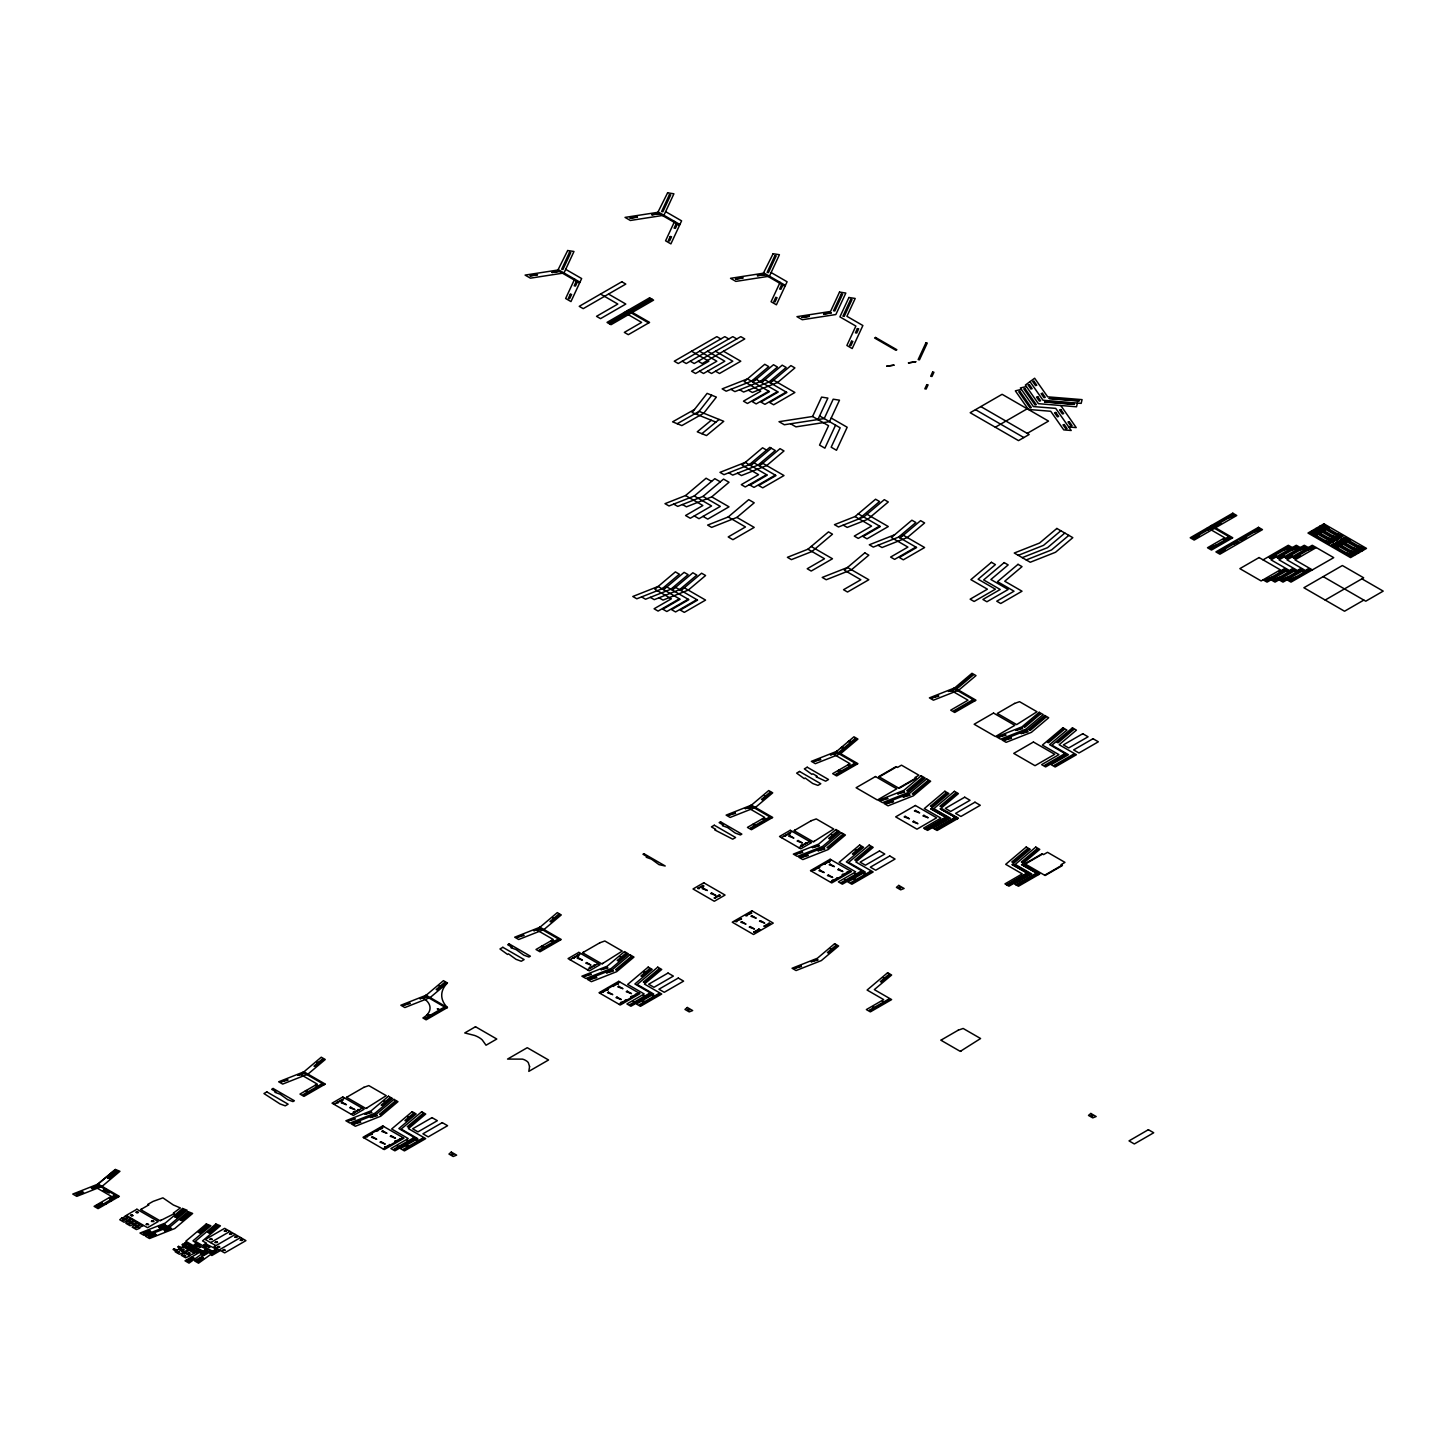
<?xml version="1.0" encoding="UTF-8"?>
<svg xmlns="http://www.w3.org/2000/svg" width="1456" height="1456" viewBox="0 0 1456 1456"><rect width="100%" height="100%" fill="white"/><g stroke="black" fill="none" stroke-linecap="round" stroke-linejoin="round"><path stroke-width="1.5" d="M1077.44 403.057L1076.53 406.788L1038.383 403.676L1025.37 385.076L1034.634 378.232L1047.665 396.833L1082.081 399.636L1081.171 403.367L1043.024 400.254L1030.011 381.654M574.647 279.115L565.638 298.498L570.97 301.574L581.654 278.551L565.692 269.342M674.583 221.421L665.574 240.804L670.907 243.88L681.59 220.857L665.629 211.648M780.088 282.337L771.079 301.72L776.412 304.795L787.095 281.772L771.134 272.545M790.626 423.787L795.941 426.863L829.52 421.658L839.493 400.182L833.196 399.199L824.205 418.582L784.329 424.752L779.015 421.694L812.575 416.489L821.584 397.106L827.882 398.089L817.908 419.565M835.562 425.152L824.879 448.175L819.546 445.099L828.555 425.716L812.575 416.489M696.732 414.378L711.747 395.249M751.46 381.199L768.75 366.603L764.764 364.291L744.216 381.636L760.76 391.191L743.47 401.164L747.456 403.476L768.75 391.191M752.934 382.073L773.482 364.728L777.468 367.039L760.178 381.636M761.652 382.509L782.2 365.165L786.185 367.476L768.895 382.073M770.388 382.946L790.917 365.602L794.903 367.913L777.613 382.509L752.333 392.483L748.348 390.19M720.301 481.827L714.823 478.66L694.275 495.986L669.014 505.96L665.01 503.667L685.558 495.55L706.087 478.223L711.584 481.39M673.728 504.104L677.732 506.397L703.011 496.423L723.541 479.097L729.019 482.264L711.729 496.86L686.449 506.834L682.464 504.54M749.276 464.682L769.805 447.356L775.284 450.523L757.994 465.119M750.75 465.556L771.298 448.23M759.468 465.993L780.016 448.666L784.001 450.96L766.711 465.556L741.432 475.548L737.446 473.236M728.2 516.971L748.73 499.645L754.208 502.811L736.918 517.408L711.638 527.4L707.652 525.088L728.2 516.971L745.49 526.963L728.2 536.955L732.932 539.685L754.208 527.4L736.918 517.408M662.08 588.806L679.37 574.21L675.384 571.899L654.854 589.243L671.398 598.798L654.09 608.772L658.094 611.083L679.37 598.798M663.59 589.68L684.12 572.354L688.124 574.647L670.816 589.243M672.326 590.099L692.856 572.772L696.842 575.084L679.552 589.68M681.044 590.535L701.592 573.209L705.578 575.52L688.288 590.099L663.008 600.09L659.022 597.779M807.953 549.203L828.5 531.877L832.486 534.188L811.957 551.515L791.409 559.632L787.423 557.32L807.953 549.203L824.515 558.758L807.206 568.75L811.21 571.043L832.486 558.758L811.21 546.473M843.224 525.106L847.21 527.418L867.758 519.301L888.287 501.974L884.302 499.663L863.754 516.989L838.492 526.981L834.488 524.67L855.036 516.552L875.566 499.226L879.551 501.537L859.022 518.864M115.388 1169.477L94.84 1186.804L111.384 1196.359L94.094 1206.351L98.08 1208.644L119.356 1196.359L98.08 1184.074L72.8 1194.066L76.786 1196.359L102.066 1186.385L119.956 1171.279L115.37 1169.477L97.115 1184.62L118.409 1196.923M108.345 1178.177L116.844 1171.006M900.081 537.974L920.611 520.647L924.615 522.941L907.306 537.537L882.027 547.529L878.041 545.217M447.429 982.964L430.139 997.56L404.859 1007.552L400.855 1005.241L426.135 995.249L447.429 1007.552A42.57 24.57 0 0 1 447.429 982.964L443.443 980.671L422.895 997.997A24.461 14.123 0 0 1 422.895 1017.962L426.135 1019.837L447.429 1007.552M175.557 1217.161L184.057 1209.991M181.054 1220.346L189.553 1213.157M199.272 1232.65L207.771 1225.479M208.809 1232.704L217.308 1225.533M1060.842 530.748L1043.552 545.345L1018.272 555.337M1064.827 533.06L1047.537 547.656L1022.258 557.63M1068.831 535.371L1051.523 549.949L1026.243 559.941M711.274 420.256L697.26 431.813L706.506 435.562L723.759 421.312L699.098 411.356L677.222 423.714M701.883 433.688L719.137 419.455M608.553 323.268L651.123 298.698M609.5 323.833L652.07 299.244M777.468 391.628L756.174 403.913L752.188 401.601L769.478 391.628L747.456 378.888L722.176 388.879L726.18 391.191L756.174 379.324L778.214 392.046L760.906 402.038L764.91 404.349L786.185 392.046M766.566 474.674L745.272 486.959L741.286 484.666L758.576 474.674L742.032 465.119L762.58 447.793L766.566 450.086M750.004 485.103L767.294 475.111L745.272 462.389L719.992 472.363L723.996 474.674L754.008 462.826L776.03 475.548L758.722 485.521L762.726 487.833L784.001 475.548L762.726 463.263L732.714 475.111L728.728 472.8M775.284 475.111L754.008 487.396L749.258 484.666M688.124 599.235L666.83 611.52L662.844 609.209L680.134 599.235L658.094 586.495L632.814 596.487L636.8 598.798L666.83 586.932L688.87 599.654L671.58 609.645L675.566 611.957L696.842 599.654M995.303 427.227L1027.226 408.79M1027.226 433.378L1048.52 421.093L1002.11 394.303L970.187 412.721L1018.508 440.622L1029.155 434.489L980.834 406.588M879.551 526.107L858.276 538.411L854.29 536.099L871.58 526.107L855.036 516.552M915.879 547.092L894.603 559.377L890.617 557.066L907.907 547.092L891.363 537.537L911.893 520.211L915.879 522.504L898.589 537.1L916.625 547.529L899.335 557.502L903.321 559.814L924.615 547.529L903.321 535.226L873.309 547.092L869.323 544.781L894.603 534.789M1211.556 526.635L1192.282 537.774L1194.193 538.866L1199.507 535.79L1198.561 535.244M1193.228 538.32L1212.52 527.181M1214.522 526.035L1233.723 514.933M1213.485 527.727L1207.206 530.257M836.654 751.369L811.374 761.361L815.36 763.672L840.64 753.68L857.93 739.084L853.944 736.791L833.414 754.117L849.958 763.672L832.668 773.646L836.654 775.957L857.93 763.672L836.654 751.369L835.689 751.933L856.983 764.218M539.976 927.217L514.714 937.209L518.7 939.502L543.98 929.529L561.27 914.932L557.284 912.621L536.736 929.947L553.28 939.502L535.99 949.494L539.976 951.787L561.27 939.502L539.976 927.217L539.029 927.763L560.305 940.066M751.423 805.132L726.144 815.123L730.148 817.435L755.427 807.443L772.717 792.847L768.713 790.553L748.184 807.88L764.728 817.435L747.438 827.408L751.423 829.72L772.717 817.435L751.423 805.132L750.477 805.696L771.753 817.981M954.699 687.887L929.419 697.879L933.423 700.19L958.685 690.199L975.993 675.602L971.989 673.291L951.46 690.635L968.003 700.19L950.713 710.164L954.699 712.475L975.993 700.19L954.699 687.887L953.753 688.451L975.029 700.736M426.135 995.249L425.188 995.813L446.464 1008.098M1228.864 536.609L1223.531 539.685L1224.496 540.231M1210.518 548.311L1229.81 537.173M303.958 1071.798L278.678 1081.79L282.682 1084.083L307.962 1074.109L325.252 1059.513L321.266 1057.202L300.719 1074.546L317.262 1084.083L299.972 1094.075L303.958 1096.386L325.252 1084.083L303.958 1071.798L303.012 1072.362L324.288 1084.647M1230.775 537.719L1211.483 548.857L1209.572 547.747L1215.851 545.236M105.105 1189.243L106.051 1188.678M110.419 1192.3L111.384 1191.754M1218.945 552.461L1238.237 541.323M1240.239 540.158L1259.44 529.074M855.072 763.108L835.689 774.301L836.654 774.847L856.019 763.672M558.394 938.956L539.029 950.131L539.976 950.695L559.359 939.502M769.842 816.871L750.477 828.064L751.423 828.61L770.806 817.435M973.118 699.626L953.753 710.819L954.699 711.365L974.064 700.19M97.17 1206.405L102.502 1203.329M110.165 1198.907L115.479 1195.831M444.553 1006.988L425.188 1018.181L426.135 1018.727L445.518 1007.552M117.445 1196.359L117.918 1196.632M322.377 1083.537L303.012 1094.73L303.958 1095.276L323.341 1084.083M324.288 1083.81L324.779 1084.083M879.242 776.903L896.532 766.912M569.969 959.704L580.726 953.498M781.417 837.619L792.173 831.412M1263.062 559.868L1288.342 545.272L1292.327 547.565M1270.087 558.103L1289.288 547.019M131.531 1215.96L132.587 1215.36M136.846 1212.903L137.92 1212.284M1316.333 535.553L1317.298 535.007L1311.965 531.931L1310.054 533.042L1329.273 544.125L1331.184 543.033L1324.905 540.504M1320.319 533.26L1321.284 532.696L1315.969 529.638L1314.04 530.73L1333.259 541.832L1335.17 540.722L1328.891 538.21M1324.323 530.949L1325.269 530.403L1319.955 527.327L1318.044 528.437L1337.245 539.521L1339.156 538.411L1332.877 535.899M1328.309 528.655L1329.273 528.091L1323.941 525.015L1322.03 526.126L1341.231 537.228L1343.16 536.117L1336.881 533.588M1278.059 558.103L1297.278 547.019M333.952 1104.285L344.708 1098.079M1286.048 558.103L1305.249 547.019M1294.038 558.103L1313.239 547.019M898.625 788.078L915.915 778.086M1316.279 547.565L1294.985 559.868L1312.438 569.933M587.423 969.769L598.179 963.563M798.871 847.701L809.627 841.495M146.528 1224.623L147.602 1224.023M151.861 1221.566L152.916 1220.947M1266.083 580.38L1285.375 569.241M1274.073 580.38L1293.365 569.241M351.406 1114.35L362.162 1108.143M1337.536 547.802L1338.501 547.256L1333.168 544.18L1331.257 545.29L1350.549 556.429L1352.46 555.318L1346.181 552.789M1341.54 545.49L1342.487 544.944L1337.172 541.869L1335.243 542.979L1354.535 554.117L1356.464 553.007L1350.185 550.495M1345.526 543.197L1346.472 542.633L1341.158 539.575L1339.247 540.667L1358.539 551.806L1360.45 550.714L1354.171 548.184M1349.512 540.886L1350.476 540.34L1345.144 537.264L1343.233 538.374L1362.525 549.513L1364.436 548.402L1358.157 545.891M1282.063 580.38L1301.355 569.241M1290.034 580.38L1309.326 569.241M599.963 993.265L619.674 981.89M811.411 871.198L831.121 859.823M363.945 1137.864L383.656 1126.471M619.346 1004.458L639.057 993.083M830.775 882.372L850.486 870.997M925.179 829.028L946.473 816.743M925.652 829.319L946.946 817.016M210.592 1242.587L229.957 1231.412M946.946 818.126L927.581 829.319L926.617 828.755M1325.16 600.054L1363.671 577.814L1342.377 565.529L1303.884 587.751L1344.543 611.229L1363.835 600.09M934.716 829.101L956.01 816.816M935.189 829.374L956.483 817.089M188.097 1260.878L193.411 1257.802M201.074 1253.379L206.406 1250.304M235.29 1234.47L213.996 1246.773L224.643 1252.906L245.937 1240.621L224.643 1228.336L205.278 1239.511L215.907 1245.663M383.328 1149.039L403.021 1137.664M956.483 818.199L937.118 829.374L936.153 828.828M197.634 1260.932L202.948 1257.875M210.61 1253.434L215.943 1250.376M219.328 1249.849L240.604 1237.545M1025.279 864.045L1042.569 854.053M1006.551 884.811L1027.827 872.508M1007.024 885.084L1028.3 872.799M1028.3 873.891L1008.935 885.084L1007.989 884.52M1016.088 884.866L1037.364 872.581M1016.561 885.139L1037.837 872.854M1037.837 873.964L1018.472 885.139L1017.526 884.593M1044.644 875.238L1061.952 865.246M694.476 409.482L672.599 421.84L681.845 425.589L703.739 413.213L716.37 397.106L707.125 393.375L692.11 412.503L715.897 422.113M76.604 1194.539L82.81 1192.082M91.946 1188.478L98.153 1186.021M143.816 1233.523L150.023 1231.084M159.159 1227.463L165.365 1225.024M149.295 1236.708L155.519 1234.251M164.637 1230.648L170.862 1228.191M1026.407 386.55L1020.365 387.951L1033.378 406.57L1055.727 408.39L1071.197 430.485L1063.735 429.884L1050.722 411.265L1028.373 409.445L1015.342 390.845L1021.384 389.425M1068.759 426.99L1076.202 427.591L1060.751 405.496M849.121 740.867L852.47 742.178M848.357 741.504L851.705 742.833M841.968 746.892L845.317 748.22M841.204 747.547L844.553 748.857M767.239 795.941L764.218 795.704L766.475 796.596M834.452 834.943L831.431 834.688L833.687 835.58M858.166 850.413L855.145 850.158L857.402 851.068M833.178 949.075L830.157 948.821L832.413 949.712M886.158 978.123L883.137 977.868L885.394 978.76M555.792 918.026L552.77 917.771L555.027 918.663M623.004 957.011L619.983 956.756L622.24 957.666M646.719 972.499L643.698 972.244L645.954 973.136M441.951 986.058L438.929 985.821L441.186 986.713M319.774 1062.607L316.753 1062.37L319.01 1063.262M386.987 1101.591L383.965 1101.355L386.222 1102.247M410.701 1117.08L407.68 1116.825L409.937 1117.717M115.352 1170.897L116.462 1171.334M111.857 1173.827L112.967 1174.264M111.475 1174.155L112.585 1174.592M111.093 1174.482L112.203 1174.919M107.617 1177.413L108.727 1177.849M182.546 1209.881L183.674 1210.318M188.042 1213.048L189.171 1213.485M215.797 1225.424L216.926 1225.861M179.07 1212.812L180.18 1213.267M178.688 1213.139L179.798 1213.576M178.305 1213.467L179.416 1213.904M184.566 1215.978L185.676 1216.433M184.184 1216.306L185.294 1216.743M183.802 1216.634L184.912 1217.07M206.261 1225.351L207.389 1225.788M212.321 1228.354L213.431 1228.809M211.939 1228.682L213.049 1229.119M211.557 1229.01L212.667 1229.446M174.811 1216.397L175.939 1216.852M202.784 1228.3L203.895 1228.737M180.307 1219.582L181.436 1220.019M202.402 1228.609L203.512 1229.064M202.02 1228.937L203.13 1229.374M208.062 1231.94L209.191 1232.395M198.526 1231.885L199.654 1232.322M1322.994 525.58L1342.195 536.663M1344.197 537.81L1363.489 548.948M1319.955 526.126L1362.525 550.714M1318.99 527.873L1338.21 538.975M1340.193 540.121L1359.485 551.26M1315.969 528.437L1358.539 553.007M1315.005 530.184L1334.206 541.268M1336.208 542.433L1355.5 553.571M1311.965 530.73L1354.535 555.318M1311.019 532.496L1330.22 543.579M1332.222 544.726L1351.514 555.864M1308.289 547.565L1304.303 545.272L1279.023 559.868L1296.313 569.842L1275.037 582.127L1271.033 579.834M1361.906 578.833L1383.2 591.118L1365.746 601.201L1323.176 576.612M1307.925 550.095L1314.204 547.565L1312.275 546.455L1293.074 557.557L1294.985 558.667L1300.317 555.591L1299.353 555.027M1300.317 547.565L1296.313 545.272L1271.033 559.868L1288.342 569.842L1267.048 582.127L1263.062 579.834M1299.935 550.095L1306.214 547.565L1304.303 546.455L1285.084 557.557L1287.013 558.667L1292.327 555.591L1291.363 555.027M1291.945 550.095L1298.242 547.565L1296.313 546.455L1277.112 557.557L1279.023 558.667L1284.338 555.591L1283.391 555.027M1254.126 532.15L1260.405 529.62L1258.475 528.528L1239.274 539.612L1241.185 540.722L1246.518 537.646L1245.553 537.1M1228.409 518.008L1234.688 515.497L1232.777 514.387L1213.558 525.47L1215.469 526.581L1220.801 523.505L1219.837 522.959M1283.974 550.095L1290.253 547.565L1288.342 546.455L1269.122 557.557L1271.033 558.667L1276.366 555.591L1275.401 555.027M1304.012 572.317L1303.047 571.771L1308.38 568.695L1310.291 569.806L1290.999 580.944L1289.088 579.834L1295.367 577.304M1296.022 572.317L1295.076 571.771L1300.39 568.695L1302.301 569.806L1283.009 580.944L1281.098 579.834L1287.377 577.304M1211.483 525.47L1232.777 537.774L1211.483 550.059L1207.497 547.747L1224.787 537.774L1207.497 527.782M1210.518 526.035L1231.812 538.32M1288.05 572.317L1287.086 571.771L1292.4 568.695L1294.329 569.806L1275.037 580.944L1273.108 579.834L1279.387 577.304M1232.923 544.38L1239.202 541.869L1237.272 540.758L1217.98 551.897L1219.91 553.007L1225.224 549.931L1224.259 549.385M1280.061 572.317L1279.096 571.771L1284.429 568.695L1286.34 569.806L1267.048 580.944L1265.137 579.834L1271.416 577.304M1287.013 579.834L1290.999 582.127L1333.732 557.648L1312.275 545.272L1287.013 559.868L1304.303 569.842L1283.009 582.127L1279.023 579.834M975.502 409.664L1023.823 437.546M736.791 338.939L732.805 336.645L686.249 363.527L682.245 361.215M728.819 338.939L724.815 336.645L678.259 363.527L674.274 361.215L716.843 336.645L720.829 338.939M723.486 351.224L740.795 361.215L719.501 373.5L715.515 371.207M715.515 351.224L732.805 361.215L711.529 373.5L707.525 371.207M831.212 418.036L847.174 427.245L836.49 450.268L831.176 447.192L840.167 427.809L819.601 415.925M608.499 294.057L625.807 304.049L600.527 318.646L596.523 316.334L617.817 304.049L600.527 294.057M707.525 351.224L724.815 361.215L703.539 373.5L699.553 371.207M628.319 310.11L649.594 322.395L628.319 334.68L624.333 332.387L641.623 322.395L624.333 312.403M699.553 351.224L716.843 361.215L695.549 373.5L691.564 371.207L708.854 361.215L691.564 351.224M627.354 310.656L648.648 322.941M698.225 361.215L702.211 363.527L744.78 338.939L740.795 336.645L694.221 363.527L690.235 361.215M739.63 389.753L743.616 392.046L773.627 380.198L794.903 392.483L773.627 404.786L769.623 402.475L786.932 392.483L764.91 379.761L734.898 391.628L730.912 389.316M867.012 514.259L888.287 526.544L867.012 538.829L863.008 536.536L880.316 526.544L858.276 513.822M711.729 496.86L729.019 506.834L707.743 519.119L702.993 516.389M703.011 496.423L720.301 506.397L699.007 518.7L694.275 515.952M694.275 495.986L711.584 505.96L690.29 518.263L685.558 515.515L702.866 505.523L685.558 495.55M650.286 597.36L654.272 599.654L684.302 587.805L705.578 600.09L684.302 612.375L680.298 610.082L697.606 600.09L675.566 587.369L645.554 599.235L641.55 596.924M957.921 818.472L940.139 808.772L957.429 818.745M948.384 818.399L930.602 808.699L947.892 818.691M848.739 764.364L850.814 765.565M1039.275 874.237L1021.511 864.536L1038.801 874.51M847.774 764.928L849.849 766.129M1029.738 874.182L1011.975 864.464L1029.265 874.455M838.838 770.078L840.913 771.28M837.873 770.643L839.948 771.844M794.976 830.102L794.503 830.393M814.359 841.295L813.868 841.568M863.972 872.672L866.993 874.419M863.008 873.218L866.047 874.965M763.508 818.145L766.548 819.892M789.461 832.978L790.408 833.542L784.129 836.053M806.915 843.06L800.636 845.572L801.583 846.136M788.97 833.251L789.935 833.815M805.477 842.787L806.424 843.333M762.544 818.691L765.583 820.438M857.457 874.346L854.581 873.8L856.51 874.91M829.046 861.024L830.011 861.57L823.732 864.081M848.411 872.199L842.132 874.71L843.097 875.274M784.602 835.78L785.567 836.326M801.109 845.299L802.056 845.845M828.573 861.297L829.52 861.843M846.973 871.926L847.938 872.472M854.071 878.387L857.093 880.134M853.107 878.933L856.146 880.68M824.205 863.808L825.17 864.373M842.624 874.437L843.57 875.001M753.607 823.859L756.647 825.607M752.643 824.405L755.682 826.153M847.574 880.061L844.698 879.515L846.609 880.625M818.818 866.921L819.764 867.485L813.485 869.996M838.183 878.114L831.904 880.625L832.868 881.189M818.327 867.194L819.291 867.758M836.745 877.822L837.71 878.387M813.977 869.723L814.923 870.269M832.377 880.352L833.342 880.898M750.35 912.857L751.314 913.403M768.768 923.486L769.733 924.032M702.484 885.721L703.448 886.285M718.973 895.24L719.937 895.804M746 915.369L746.946 915.915M764.4 925.998L765.365 926.544M698.116 888.251L699.08 888.797M714.623 897.77L715.569 898.316M885.448 1002.056L882.427 1001.419L884.502 1002.62M740.121 918.754L741.086 919.318M758.54 929.383L759.486 929.947M941.85 1039.639L941.377 1039.912M961.215 1050.832L960.742 1051.105M735.753 921.284L736.718 921.83M754.172 931.913L755.118 932.459M875.566 1007.77L872.526 1007.133L874.601 1008.335M583.528 952.188L583.055 952.461M602.911 963.362L602.42 963.635M652.525 994.739L655.546 996.486M651.56 995.303L654.599 997.051M552.061 940.212L555.1 941.959M578.014 955.063L578.96 955.609L572.681 958.121M595.468 965.128L589.189 967.658L590.135 968.204M577.522 955.336L578.487 955.882M594.03 964.855L594.976 965.419M551.114 940.758L554.135 942.523M646.009 996.432L643.152 995.868L645.063 996.978M617.599 983.091L618.563 983.637L612.284 986.167M636.964 994.266L630.685 996.796L631.649 997.342M573.173 957.848L574.119 958.412M589.662 967.385L590.626 967.931M617.126 983.364L618.072 983.928M635.544 993.993L636.49 994.557M642.624 1000.454L645.663 1002.201M641.659 1001.018L644.699 1002.765M612.758 985.894L613.722 986.44M631.176 996.523L632.122 997.069M542.16 945.927L545.199 947.674M541.213 946.473L544.235 948.238M636.126 1002.147L633.251 1001.582L635.162 1002.693M607.37 989.006L608.317 989.552L602.038 992.082M626.735 1000.181L620.456 1002.711L621.421 1003.257M606.879 989.279L607.844 989.825M625.297 999.908L626.262 1000.454M602.529 991.791L603.476 992.355M620.929 1002.42L621.894 1002.984M441.259 1010.009L437.255 1008.808L440.294 1010.555M431.358 1015.724L427.354 1014.523L430.394 1016.27M347.511 1096.768L347.038 1097.041M366.894 1107.961L366.402 1108.234M416.507 1139.32L419.528 1141.085M415.542 1139.884L418.582 1141.631M341.996 1099.644L342.943 1100.19L336.664 1102.72M359.45 1109.727L353.171 1112.238L354.117 1112.784M316.043 1084.793L319.082 1086.558M341.505 1099.917L342.469 1100.463M358.012 1109.436L358.959 1110M315.078 1085.357L318.118 1087.104M409.991 1141.013L407.134 1140.467L409.045 1141.577M381.581 1127.672L382.546 1128.236L376.267 1130.748M400.946 1138.865L394.667 1141.377L395.632 1141.941M337.155 1102.429L338.101 1102.993M353.644 1111.965L354.609 1112.511M381.108 1127.945L382.054 1128.509M399.508 1138.592L400.473 1139.138M406.606 1145.035L409.646 1146.8M405.642 1145.599L408.681 1147.346M376.74 1130.475L377.705 1131.021M395.158 1141.104L396.105 1141.65M306.142 1090.508L309.182 1092.273M305.196 1091.072L308.217 1092.819M400.109 1146.727L397.233 1146.181L399.144 1147.273M371.353 1133.587L372.299 1134.133L366.02 1136.663M390.718 1144.762L384.439 1147.292L385.403 1147.838M370.861 1133.86L371.826 1134.424M389.28 1144.489L390.244 1145.053M366.512 1136.39L367.458 1136.936M384.912 1147.019L385.876 1147.565M224.643 1230.793L225.698 1231.412M229.957 1233.869L231.031 1234.47M235.29 1236.945L236.345 1237.545M240.604 1240.002L241.678 1240.621M210.592 1238.91L211.666 1239.511M215.907 1241.968L216.98 1242.587M218.254 1246.773L219.328 1247.373M223.587 1249.849L224.643 1250.449M214.505 1250.085L215.452 1250.649M141.632 1209.044L141.159 1209.317M160.997 1220.219L160.524 1220.492M114.041 1195.558L115.006 1196.122M210.137 1252.615L211.102 1253.161M204.968 1250.031L205.915 1250.577M109.673 1198.088L110.638 1198.634M111.384 1200.963L109.946 1200.144L104.632 1203.22L106.051 1204.039M200.6 1252.542L201.565 1253.106M201.51 1257.584L202.475 1258.148M101.065 1203.056L102.011 1203.621M197.161 1260.113L198.107 1260.659M191.974 1257.529L192.938 1258.075M96.697 1205.586L97.643 1206.132M187.624 1260.041L188.57 1260.605M529.565 1066.502L528.837 1071.361L548.548 1059.986L527.254 1047.701L507.562 1059.076L522.449 1059.131A10.683 6.17 0 0 1 524.688 1059.913L526.49 1060.933A11.775 6.789 0 0 1 528.328 1062.662L529.565 1066.502M1044.589 401.892L1074.401 404.313L1044.589 401.892M1049.212 398.471L1079.023 400.891L1049.212 398.471M567.676 250.523L557.721 270.452L578.997 282.737L579.961 282.191L558.685 269.906L525.106 275.093L530.421 278.169L564 272.982L573.973 251.488L567.676 250.523M569.46 252.416L561.67 269.214L562.981 269.415L570.77 252.616L569.46 252.416M570.297 294.239L568.35 298.425L569.66 298.626L571.607 294.44L570.297 294.239M576.139 281.645L574.192 285.831L575.502 286.049L577.45 281.845L576.139 281.645M667.612 192.811L657.657 212.758L678.933 225.043L679.897 224.497L658.622 212.212L625.043 217.399L630.357 220.475L663.936 215.27L673.91 193.794L667.612 192.811M669.396 194.722L661.606 211.502L662.917 211.702L670.706 194.922L669.396 194.722M670.233 236.527L668.286 240.731L669.596 240.932L671.544 236.746L670.233 236.527M676.075 223.951L674.128 228.137L675.438 228.337L677.386 224.151L676.075 223.951M773.118 253.726L763.162 273.673L784.438 285.958L785.403 285.412L764.109 273.109L730.548 278.314L735.862 281.39L769.441 276.185L779.415 254.709L773.118 253.726M774.901 255.637L767.112 272.418L768.422 272.618L776.212 255.837L774.901 255.637M775.739 297.443L773.791 301.647L775.102 301.847L777.049 297.643L775.739 297.443M781.581 284.866L779.633 289.052L780.944 289.253L782.891 285.067L781.581 284.866M839.53 292.074L830.539 311.457L796.96 316.662L802.274 319.719L835.853 314.532L845.827 293.056L839.53 292.074M841.313 293.985L833.524 310.765L834.834 310.965L842.624 294.185L841.313 293.985M848.921 297.497L839.912 316.88L855.873 326.089L846.882 345.472L852.197 348.548L862.88 325.525L846.919 316.316L855.2 298.462L848.921 297.497M850.704 299.39L842.915 316.189L844.225 316.389L852.015 299.59L850.704 299.39M851.542 341.214L849.594 345.4L850.905 345.618L852.852 341.414L851.542 341.214M857.384 328.619L855.436 332.823L856.747 333.024L858.694 328.819L857.384 328.619M925.943 342.833L918.154 359.614L919.464 359.832L927.254 343.034L925.943 342.833M926.78 384.657L924.833 388.843L926.143 389.043L928.091 384.857L926.78 384.657M932.623 372.063L930.675 376.249L931.986 376.467L933.933 372.263L932.623 372.063M115.734 1170.569L107.234 1177.74L109.455 1178.614L117.954 1171.443L115.734 1170.569M864.809 552.861L844.28 570.188L860.824 579.743L843.534 589.716L847.519 592.028L868.813 579.743L847.519 567.458L822.24 577.431L826.225 579.743L851.505 569.751L868.813 555.155L864.809 552.861M322.577 1058.876L313.986 1066.12L315.115 1066.556L323.687 1059.313L322.577 1058.876M444.753 982.327L436.163 989.57L437.273 990.007L445.864 982.764L444.753 982.327M182.601 1208.48L165.329 1223.04L140.013 1233.05L143.998 1235.343L169.278 1225.37L187.169 1210.282L182.582 1208.462M182.928 1209.554L174.429 1216.725L176.667 1217.616L185.167 1210.427L182.928 1209.554M188.097 1211.647L170.825 1226.207L145.509 1236.217L149.495 1238.528L174.775 1228.536L192.647 1213.449L188.079 1211.629M188.425 1212.721L179.925 1219.891L182.164 1220.783L190.663 1213.612L188.425 1212.721M558.594 914.277L550.004 921.521L551.132 921.976L559.705 914.732L558.594 914.277M206.315 1223.95L185.749 1241.276L202.311 1250.831L185.003 1260.805L189.007 1263.116L200.873 1254.599L202.311 1255.436L210.283 1250.831L201.347 1246.773L192.993 1240.84L210.865 1225.752L206.297 1223.95M991.427 562.307L970.879 579.634L987.423 589.189L970.133 599.18L974.119 601.474L995.413 589.189L978.123 579.215L995.413 564.619L991.427 562.307M206.643 1225.024L198.143 1232.195L200.382 1233.086L208.881 1225.916L206.643 1225.024M215.852 1224.023L195.286 1241.331L211.848 1250.886L194.54 1260.878L198.544 1263.189L210.41 1254.672L211.848 1255.509L219.82 1250.886L205.569 1243.77L206.515 1243.206L202.53 1240.912L220.402 1225.825L215.834 1224.005M216.18 1225.097L207.68 1232.267L209.919 1233.159L218.418 1225.988L216.18 1225.097M1004.185 562.598L983.655 579.925L1000.199 589.48L982.909 599.472L986.895 601.765L1008.171 589.48L990.881 579.506L1008.171 564.91L1004.185 562.598M1056.856 528.455L1039.548 543.052L1014.286 553.025L1030.247 562.253L1055.527 552.261L1072.817 537.664L1056.856 528.455M1018.035 564.327L997.487 581.654L1014.031 591.209L996.741 601.201L1000.727 603.512L1022.021 591.209L1004.731 581.235L1022.021 566.639L1018.035 564.327M388.461 1096.204L371.171 1110.782L345.891 1120.774L349.895 1123.086L375.157 1113.094L392.465 1098.497L388.461 1096.204M389.789 1097.86L381.199 1105.104L382.309 1105.541L390.9 1098.297L389.789 1097.86M393.957 1099.371L376.667 1113.967L351.387 1123.941L355.373 1126.252L380.653 1116.261L397.961 1101.664L393.957 1099.371M395.268 1101.027L379.543 1114.313L380.653 1114.75L396.396 1101.464L395.268 1101.027M770.042 792.21L761.452 799.453L762.562 799.89L771.152 792.646L770.042 792.21M412.175 1111.674L391.646 1129.001L408.19 1138.556L390.9 1148.547L394.885 1150.841L416.179 1138.556L398.871 1128.564L416.179 1113.986L412.175 1111.674M855.254 738.447L839.53 751.715L840.64 752.17L856.383 738.884L855.254 738.447M413.504 1113.33L404.914 1120.574L406.024 1121.029L414.614 1113.785L413.504 1113.33M421.712 1111.747L401.183 1129.073L417.726 1138.628L400.436 1148.602L404.422 1150.913L425.716 1138.628L408.408 1128.637L425.716 1114.04L421.712 1111.747M423.041 1113.403L407.298 1126.671L408.408 1127.126L424.151 1113.84L423.041 1113.403M624.497 951.605L607.188 966.202L581.909 976.193L585.913 978.487L611.192 968.513L628.482 953.917L624.497 951.605M625.807 953.28L617.217 960.523L618.345 960.96L626.917 953.716L625.807 953.28M629.975 954.772L612.685 969.368L587.405 979.36L591.391 981.672L616.671 971.68L633.979 957.083L629.975 954.772M631.303 956.446L615.56 969.714L616.671 970.169L632.414 956.883L631.303 956.446M972.189 674.51L956.446 687.796L957.575 688.233L973.318 674.965L972.189 674.51M648.193 967.093L627.663 984.42L644.207 993.975L626.917 1003.948L630.903 1006.26L652.197 993.975L634.889 983.983L652.197 969.387L648.193 967.093M649.522 968.75L640.931 975.993L642.041 976.43L650.632 969.186L649.522 968.75M657.73 967.148L637.2 984.474L653.744 994.029L636.454 1004.021L640.44 1006.333L661.734 994.029L644.426 984.056L661.734 969.459L657.73 967.148M659.058 968.822L643.315 982.09L644.426 982.545L660.169 969.259L659.058 968.822M835.926 829.538L818.636 844.134L793.356 854.108L797.342 856.419L822.622 846.427L839.93 831.831L835.926 829.538M837.255 831.194L828.664 838.438L829.774 838.874L838.365 831.631L837.255 831.194M841.422 832.705L824.132 847.301L798.853 857.293L802.838 859.586L828.118 849.594L845.408 835.016L841.422 832.705M842.733 834.361L827.008 847.647L828.118 848.084L843.861 834.816L842.733 834.361M921.157 775.775L903.867 790.371L878.587 800.345L882.573 802.656L907.852 792.665L925.142 778.068L921.157 775.775M922.467 777.431L906.724 790.717L907.852 791.154L923.595 777.868L922.467 777.431M926.653 778.942L909.345 793.538L884.083 803.512L888.069 805.823L913.349 795.831L930.639 781.235L926.653 778.942M927.963 780.598L912.22 793.884L913.349 794.321L929.074 781.035L927.963 780.598M859.641 845.008L839.111 862.334L855.655 871.889L838.365 881.881L842.351 884.192L863.626 871.889L846.336 861.916L863.626 847.319L859.641 845.008M860.951 846.682L852.379 853.926L853.489 854.363L862.079 847.119L860.951 846.682M869.177 845.081L848.648 862.407L865.192 871.962L847.902 881.954L851.887 884.247L873.163 871.962L855.873 861.97L873.163 847.374L869.177 845.081M870.488 846.737L854.763 860.023L855.873 860.46L871.616 847.174L870.488 846.737M944.871 791.245L924.323 808.571L940.885 818.126L923.577 828.118L927.581 830.411L948.857 818.126L931.567 808.153L948.857 793.556L944.871 791.245M1039.202 712.293L1021.912 726.872L996.632 736.863L1000.618 739.175L1025.898 729.183L1043.206 714.587L1039.202 712.293M1039.402 713.513L1023.659 726.781L1024.787 727.236L1040.53 713.95L1039.402 713.513M946.182 792.901L930.439 806.187L931.567 806.624L947.292 793.356L946.182 792.901M954.408 791.318L933.86 808.644L950.404 818.199L933.114 828.173L937.118 830.484L958.394 818.199L941.104 808.207L958.394 793.611L954.408 791.318M1044.698 715.46L1027.408 730.057L1002.128 740.03L1006.114 742.342L1031.394 732.35L1048.684 717.753L1044.698 715.46M1044.898 716.68L1029.155 729.966L1030.284 730.402L1046.009 717.116L1044.898 716.68M955.718 792.974L939.975 806.26L941.104 806.697L956.829 793.411L955.718 792.974M1062.916 727.763L1042.387 745.09L1058.931 754.645L1041.641 764.637L1045.626 766.93L1066.902 754.645L1049.612 744.671L1066.902 730.075L1062.916 727.763M1063.117 728.983L1047.374 742.269L1048.502 742.706L1064.227 729.42L1063.117 728.983M1072.453 727.836L1051.924 745.163L1068.467 754.718L1051.177 764.691L1055.163 767.003L1076.439 754.718L1059.149 744.726L1076.439 730.129L1072.453 727.836M1072.653 729.056L1056.91 742.323L1058.039 742.778L1073.764 729.492L1072.653 729.056M834.652 943.67L817.362 958.266L792.082 968.258L796.068 970.551L821.348 960.578L838.638 945.981L834.652 943.67M835.962 945.326L827.39 952.57L828.5 953.025L837.091 945.781L835.962 945.326M1026.225 847.01L1005.696 864.336L1022.239 873.891L1004.949 883.883L1008.935 886.194L1030.229 873.891L1012.921 863.918L1030.229 849.321L1026.225 847.01M1027.554 848.684L1011.811 861.952L1012.921 862.389L1028.664 849.121L1027.554 848.684M1035.762 847.083L1015.232 864.409L1031.776 873.964L1014.486 883.956L1018.472 886.249L1039.766 873.964L1022.458 863.972L1039.766 849.376L1035.762 847.083M887.632 972.717L867.103 990.044L883.646 999.599L866.356 1009.59L870.342 1011.884L891.636 999.599L874.328 989.625L891.636 975.029L887.632 972.717M1037.091 848.739L1021.348 862.025L1022.458 862.462L1038.201 849.176L1037.091 848.739M888.961 974.373L880.37 981.617L881.481 982.072L890.071 974.828L888.961 974.373M621.803 281.772L579.233 306.342L583.219 308.654L625.807 284.066L621.803 281.772M649.594 297.825L607.025 322.395L611.029 324.706L653.598 300.118L649.594 297.825M875.566 337.464L874.601 338.01L895.895 350.295L896.86 349.749L875.566 337.464M1232.777 513.185L1190.207 537.774L1194.193 540.067L1236.763 515.497L1232.777 513.185M643.934 853.707L642.97 854.253L647.228 856.71L646.264 857.256L651.487 859.167L659.04 864.646L665.21 865.992L643.934 853.707M799.526 771.462L796.65 773.118L804.203 778.596L805.168 778.032L812.721 783.51L817.926 785.403L820.802 783.747L799.526 771.462M807.225 767.221L804.349 768.877L811.902 774.355L812.867 773.791L817.125 776.248L816.161 776.812L825.643 781.18L828.519 779.506L807.225 767.221M502.848 947.31L499.972 948.966L507.525 954.426L508.49 953.88L516.043 959.34L521.266 961.251L524.142 959.595L502.848 947.31M714.295 825.224L711.42 826.881L715.679 829.338L714.714 829.902L732.714 839.166L735.589 837.509L714.295 825.224M509.127 943.888L507.689 944.726L511.948 947.183L510.983 947.729L516.207 949.64L523.76 955.118L528.965 957.011L530.403 956.192L509.127 943.888M720.556 821.821L719.137 822.64L723.377 825.115L722.431 825.661L727.636 827.572L735.207 833.032L740.412 834.943L741.85 834.106L720.556 821.821M266.83 1091.891L263.955 1093.547L280.025 1103.939L285.249 1105.832L288.124 1104.176L266.83 1091.891M273.109 1088.487L271.671 1089.306L275.93 1091.763L274.966 1092.328L280.171 1094.22L287.742 1099.699L292.947 1101.591L294.385 1100.772L273.109 1088.487M104.14 1189.789L103.194 1190.335L109.473 1192.864L104.14 1189.789M1258.475 527.327L1215.906 551.897L1219.91 554.208L1262.479 529.62L1258.475 527.327M101.538 1202.783L96.223 1205.859L98.134 1206.969L103.449 1203.894L101.538 1202.783M114.514 1195.285L109.2 1198.361L111.111 1199.471L116.444 1196.395L114.514 1195.285M560.305 939.229L560.305 939.229M771.753 817.162L771.753 817.162M446.464 1007.261L446.464 1007.261M875.475 776.539L856.11 787.732L877.386 800.017L896.769 788.824L875.475 776.539M896.059 766.639L878.769 776.612L899.098 788.351L916.388 778.378L914.95 777.54L918.936 775.229L901.482 765.164L897.497 767.458L896.059 766.639M1259.076 557.557L1239.857 568.641L1261.151 580.944L1280.352 569.842L1259.076 557.557M578.815 952.388L568.058 958.594L589.352 970.879L600.09 964.673L578.815 952.388M790.244 830.302L779.506 836.508L800.782 848.812L811.538 842.605L790.244 830.302M993.52 713.058L974.155 724.251L995.449 736.536L1014.814 725.343L993.52 713.058M122.104 1217.78L119.756 1219.746L124.015 1222.203L127.418 1220.856L122.104 1217.78M125.598 1215.76L123.25 1217.726L127.509 1220.183L130.913 1218.836L125.598 1215.76M136.9 1209.244L126.253 1215.378L147.547 1227.681L158.194 1221.529L136.9 1209.244M1323.941 523.832L1307.979 533.042L1350.549 557.612L1366.511 548.402L1323.941 523.832M599.872 942.76L582.582 952.734L601.947 963.927L622.276 951.077L604.822 940.995L599.872 942.76M703.758 882.773L693.02 888.979L714.295 901.264L725.052 895.058L703.758 882.773M811.32 820.674L794.03 830.666L813.394 841.841L833.724 829.01L816.27 818.927L811.32 820.674M1014.595 703.43L997.305 713.422L1016.67 724.597L1037 711.747L1019.546 701.683L1014.595 703.43M123.214 1219.6L122.158 1220.201L124.288 1220.201L123.214 1219.6M126.708 1217.58L125.653 1218.199L127.782 1218.199L126.708 1217.58M131.531 1214.741L130.458 1215.36L133.078 1215.633L131.531 1214.741M136.846 1211.665L135.79 1212.284L138.393 1212.557L136.846 1211.665M148.658 1204.986L140.668 1209.59L160.051 1220.783L174.301 1213.649L173.355 1213.103L180.362 1207.934L173.355 1204.986L162.908 1197.851L153.098 1201.4L147.693 1204.44L148.658 1204.986M702.957 885.448L697.642 888.524L703.921 885.994L702.957 885.448M578.159 957.666L577.213 958.212L582.418 960.123L578.159 957.666M789.607 835.598L788.661 836.144L793.866 838.055L789.607 835.598M703.121 888.051L702.174 888.615L707.379 890.508L703.121 888.051M342.797 1096.969L332.041 1103.175L353.317 1115.46L364.073 1109.254L342.797 1096.969M128.201 1221.329L125.853 1223.295L130.112 1225.752L133.515 1224.405L128.201 1221.329M131.586 1219.309L129.256 1221.275L133.515 1223.732L136.919 1222.367L131.586 1219.309M363.854 1087.341L346.564 1097.314L365.929 1108.507L386.259 1095.658L368.805 1085.594L363.854 1087.341M129.311 1223.149L128.255 1223.768L130.385 1223.768L129.311 1223.149M132.714 1221.111L131.641 1221.73L133.77 1221.73L132.714 1221.111M342.142 1102.247L341.195 1102.811L346.401 1104.704L342.142 1102.247M475.493 1026.735L464.755 1032.941L474.547 1035.434A24.443 14.105 0 0 1 480.007 1038.146A21.876 12.631 0 0 1 482.318 1040.003L486.031 1045.226L496.787 1039.02L475.493 1026.735M586.677 962.58L585.731 963.144L590.936 965.037L586.677 962.58M798.125 840.512L797.16 841.058L802.383 842.969L798.125 840.512M137.592 1222.876L135.262 1224.842L139.521 1227.299L142.925 1225.952L137.592 1222.876M134.498 1225.151L132.168 1227.117L136.427 1229.574L139.831 1228.227L134.498 1225.151M711.638 892.983L710.674 893.529L715.897 895.44L711.638 892.983M138.72 1224.678L137.647 1225.297L139.776 1225.297L138.72 1224.678M135.626 1226.971L134.553 1227.59L136.682 1227.59L135.626 1226.971M147.111 1223.732L146.055 1224.35L148.658 1224.623L147.111 1223.732M152.443 1220.674L151.369 1221.275L153.99 1221.566L152.443 1220.674M350.659 1107.161L349.713 1107.725L354.918 1109.636L350.659 1107.161M719.464 894.967L714.132 898.043L720.411 895.531L719.464 894.967M915.387 805.496L895.677 816.871L916.971 829.174L936.681 817.781L915.387 805.496M618.727 981.344L599.017 992.719L620.292 1005.004L640.003 993.629L618.727 981.344M830.157 859.258L810.464 870.633L831.74 882.937L851.451 871.562L830.157 859.258M905.159 816.325L904.194 816.871L909.418 818.782L905.159 816.325M915.387 810.41L914.423 810.974L919.646 812.867L915.387 810.41M1033.432 742.014L1013.74 753.389L1035.016 765.692L1054.726 754.299L1033.432 742.014M608.481 992.173L607.534 992.719L612.739 994.63L608.481 992.173M618.727 986.258L617.763 986.804L622.968 988.715L618.727 986.258M819.928 870.087L818.964 870.633L824.187 872.544L819.928 870.087M830.157 864.172L829.21 864.737L834.415 866.629L830.157 864.172M751.951 910.819L732.241 922.194L753.535 934.497L773.245 923.104L751.951 910.819M740.594 918.481L735.28 921.557L741.559 919.027L740.594 918.481M750.841 912.566L745.508 915.642L751.787 913.13L750.841 912.566M382.71 1125.925L362.999 1137.3L384.275 1149.585L403.985 1138.21L382.71 1125.925M913.658 821.239L912.712 821.785L917.917 823.696L913.658 821.239M923.905 815.324L922.94 815.888L928.164 817.781L923.905 815.324M174.01 1248.92L173.046 1249.466L175.594 1250.941L177.177 1250.031L174.01 1248.92M178.597 1246.372L177.65 1246.918L180.198 1248.393L181.763 1247.501L178.597 1246.372M182.874 1244.207L181.909 1244.771L184.475 1246.245L186.04 1245.335L182.874 1244.207M185.203 1242.878L184.239 1243.424L186.787 1244.898L188.352 1243.988L185.203 1242.878M741.723 921.648L740.758 922.194L745.982 924.105L741.723 921.648M751.951 915.733L750.987 916.297L756.21 918.19L751.951 915.733M372.463 1136.754L371.517 1137.3L376.722 1139.211L372.463 1136.754M382.71 1130.839L381.745 1131.403L386.95 1133.296L382.71 1130.839M178.469 1249.284L175.175 1251.796L179.434 1254.253L183.802 1252.36L178.469 1249.284M183.056 1246.755L179.761 1249.266L184.02 1251.723L188.388 1249.812L183.056 1246.755M616.998 997.087L616.034 997.633L621.257 999.544L616.998 997.087M627.227 991.172L626.28 991.718L631.485 993.629L627.227 991.172M828.446 875.001L827.481 875.566L832.705 877.458L828.446 875.001M838.674 869.105L837.728 869.651L842.933 871.562L838.674 869.105M186.659 1246.409L185.713 1246.955L188.261 1248.429L189.826 1247.519L186.659 1246.409M189.153 1245.007L188.188 1245.553L190.736 1247.028L192.319 1246.118L189.153 1245.007M964.709 797.196L945.326 808.371L950.659 811.447L970.024 800.272L964.709 797.196M178.524 1251.705L177.468 1252.324L179.598 1252.324L178.524 1251.705M183.11 1249.175L182.055 1249.794L184.184 1249.794L183.11 1249.175M195.068 1244.261L194.103 1244.807L200.382 1247.319L195.068 1244.261M190.39 1248.575L189.426 1249.139L191.974 1250.613L193.557 1249.703L190.39 1248.575M192.92 1247.21L191.955 1247.756L194.522 1249.23L196.087 1248.32L192.92 1247.21M668.031 973.045L648.666 984.22L653.981 987.295L673.364 976.102L668.031 973.045M879.479 850.959L860.114 862.152L865.428 865.21L884.793 854.035L879.479 850.959M1082.754 733.715L1063.39 744.89L1068.704 747.965L1088.069 736.791L1082.754 733.715M184.639 1252.797L181.327 1255.309L185.585 1257.784L189.953 1255.873L184.639 1252.797M189.098 1250.231L185.804 1252.742L190.063 1255.199L194.412 1253.307L189.098 1250.231M750.222 926.562L749.276 927.108L754.481 929.019L750.222 926.562M760.469 920.647L759.504 921.211L764.728 923.104L760.469 920.647M211.175 1238.565L209.537 1239.511L212.23 1239.183L211.175 1238.565M225.698 1230.174L224.169 1231.066L226.772 1230.793L225.698 1230.174M380.981 1141.668L380.016 1142.214L385.239 1144.125L380.981 1141.668M391.209 1135.753L390.263 1136.317L395.468 1138.21L391.209 1135.753M184.694 1255.218L183.62 1255.836L185.749 1255.836L184.694 1255.218M189.153 1252.651L188.079 1253.27L190.208 1253.27L189.153 1252.651M204.604 1244.316L203.64 1244.862L209.919 1247.392L204.604 1244.316M194.431 1250.922L193.484 1251.468L196.032 1252.943L197.597 1252.033L194.431 1250.922M196.942 1249.485L195.978 1250.031L198.544 1251.505L200.109 1250.595L196.942 1249.485M974.956 802.201L955.591 813.394L960.905 816.47L980.288 805.277L974.956 802.201M216.489 1241.64L214.851 1242.587L217.563 1242.259L216.489 1241.64M231.031 1233.25L229.484 1234.142L232.086 1233.869L231.031 1233.25M432.013 1117.626L412.649 1128.8L417.963 1131.876L437.346 1120.701L432.013 1117.626M759.013 929.11L753.68 932.186L759.977 929.674L759.013 929.11M769.241 923.195L763.927 926.271L770.206 923.759L769.241 923.195M192.465 1257.256L187.132 1260.314L189.043 1261.424L194.376 1258.348L192.465 1257.256M205.442 1249.758L200.127 1252.833L202.038 1253.925L207.353 1250.85L205.442 1249.758M649.321 993.411L629.938 1004.604L630.903 1005.15L650.268 993.975L649.321 993.411M860.769 871.343L841.386 882.518L842.351 883.082L861.715 871.889L860.769 871.343M1064.045 754.099L1044.662 765.274L1045.626 765.838L1064.991 754.645L1064.045 754.099M678.296 978.05L658.931 989.225L664.245 992.3L683.61 981.126L678.296 978.05M889.743 855.964L870.36 867.157L875.693 870.233L895.058 859.04L889.743 855.964M1093.019 738.72L1073.636 749.913L1078.969 752.989L1098.334 741.796L1093.019 738.72M218.837 1246.427L217.199 1247.373L219.892 1247.046L218.837 1246.427M236.345 1236.326L234.798 1237.218L237.419 1236.945L236.345 1236.326M202.002 1257.311L196.669 1260.386L198.58 1261.497L203.913 1258.421L202.002 1257.311M214.978 1249.812L209.664 1252.888L211.575 1253.998L216.889 1250.922L214.978 1249.812M658.858 993.483L639.475 1004.658L640.44 1005.222L659.805 994.029L658.858 993.483M870.306 871.416L850.923 882.591L851.887 883.137L871.252 871.962L870.306 871.416M1073.582 754.153L1054.199 765.346L1055.163 765.892L1074.528 754.718L1073.582 754.153M413.304 1138.01L393.921 1149.184L394.885 1149.749L414.25 1138.556L413.304 1138.01M442.278 1122.631L422.913 1133.824L428.228 1136.881L447.593 1125.706L442.278 1122.631M224.151 1249.503L222.513 1250.449L225.225 1250.122L224.151 1249.503M241.678 1239.402L240.131 1240.294L242.733 1240.002L241.678 1239.402M422.841 1138.064L403.458 1149.257L404.422 1149.803L423.787 1138.628L422.841 1138.064M687.323 1007.479L684.975 1009.445L689.234 1011.902L692.637 1010.555L687.323 1007.479M898.771 885.412L896.423 887.377L900.682 889.834L904.085 888.488L898.771 885.412M688.451 1009.299L687.378 1009.918L689.507 1009.918L688.451 1009.299M899.881 887.214L898.825 887.832L900.955 887.832L899.881 887.214M451.305 1152.078L448.958 1154.044L453.216 1156.501L456.62 1155.136L451.305 1152.078M452.416 1153.88L451.36 1154.499L453.489 1154.499L452.416 1153.88M1042.096 853.78L1024.806 863.772L1045.135 875.511L1062.425 865.519L1060.987 864.682L1064.973 862.389L1047.519 852.306L1043.533 854.617L1042.096 853.78M888.761 999.053L869.378 1010.227L870.342 1010.792L889.707 999.599L888.761 999.053M958.194 1030.211L940.885 1040.203L960.268 1051.378L980.598 1038.528L963.144 1028.464L958.194 1030.211M1090.817 1113.458L1088.487 1115.423L1092.746 1117.88L1096.15 1116.534L1090.817 1113.458M1091.945 1115.26L1090.872 1115.878L1093.001 1115.878L1091.945 1115.26M1148.384 1129.692L1129.019 1140.885L1134.333 1143.961L1153.716 1132.768L1148.384 1129.692M938.046 695.513L931.84 697.97L938.811 696.15L938.046 695.513M954.626 688.961L948.42 691.418L955.391 689.598L954.626 688.961M820.001 758.995L813.795 761.452L820.765 759.632L820.001 758.995M836.581 752.443L830.375 754.9L837.346 753.08L836.581 752.443M734.77 812.757L728.564 815.214L735.535 813.394L734.77 812.757M751.351 806.205L745.144 808.662L752.115 806.861L751.351 806.205M1005.259 734.497L999.053 736.954L1006.023 735.134L1005.259 734.497M1021.839 727.945L1015.633 730.402L1022.603 728.582L1021.839 727.945M1010.755 737.664L1004.549 740.121L1011.52 738.319L1010.755 737.664M1027.335 731.112L1021.129 733.569L1028.1 731.767L1027.335 731.112M523.323 934.825L517.117 937.282L524.105 935.48L523.323 934.825M539.921 928.291L533.697 930.73L540.686 928.928L539.921 928.291M887.214 797.979L880.989 800.436L887.978 798.616L887.214 797.979M903.794 791.427L897.588 793.884L904.558 792.082L903.794 791.427M892.71 801.146L886.486 803.603L893.474 801.801L892.71 801.146M909.29 794.594L903.066 797.051L910.055 795.249L909.29 794.594M409.482 1002.875L403.276 1005.332L410.246 1003.512L409.482 1002.875M426.062 996.323L419.856 998.78L426.826 996.96L426.062 996.323M801.983 851.742L795.777 854.199L802.747 852.397L801.983 851.742M818.563 845.19L812.357 847.647L819.328 845.845L818.563 845.19M807.479 854.909L801.273 857.366L808.244 855.564L807.479 854.909M824.06 848.357L817.853 850.814L824.824 849.012L824.06 848.357M287.305 1079.424L281.099 1081.881L288.07 1080.061L287.305 1079.424M303.885 1072.872L297.679 1075.329L304.668 1073.509L303.885 1072.872M590.535 973.827L584.329 976.266L591.3 974.464L590.535 973.827M607.116 967.275L600.909 969.714L607.88 967.912L607.116 967.275M596.032 976.994L589.826 979.451L596.796 977.631L596.032 976.994M612.612 970.442L606.406 972.899L613.376 971.079L612.612 970.442M82.046 1191.445L75.839 1193.902L77.368 1195.194L83.574 1192.737L82.046 1191.445M97.388 1185.384L91.182 1187.841L92.711 1189.133L98.917 1186.676L97.388 1185.384M354.518 1118.408L348.312 1120.865L355.282 1119.045L354.518 1118.408M371.098 1111.856L364.892 1114.313L371.862 1112.493L371.098 1111.856M360.014 1121.575L353.808 1124.032L360.779 1122.23L360.014 1121.575M376.594 1115.023L370.388 1117.48L377.359 1115.678L376.594 1115.023M800.709 965.874L794.503 968.331L801.473 966.529L800.709 965.874M817.289 959.322L811.083 961.779L818.054 959.977L817.289 959.322M149.258 1230.429L143.052 1232.886L144.581 1234.178L150.787 1231.721L149.258 1230.429M164.601 1224.369L158.376 1226.826L159.923 1228.118L166.13 1225.661L164.601 1224.369M154.755 1233.596L148.53 1236.053L150.059 1237.345L156.283 1234.888L154.755 1233.596M170.097 1227.535L163.873 1229.992L165.402 1231.285L171.626 1228.828L170.097 1227.535M1033.96 381.235L1032.704 381.527L1035.525 385.567L1036.781 385.276L1033.96 381.235M1029.337 384.657L1028.063 384.948L1030.884 388.989L1032.14 388.697L1029.337 384.657M1025.024 388.57L1023.768 388.861L1035.052 404.968L1036.308 404.677L1025.024 388.57M1020.019 391.446L1018.763 391.737L1030.029 407.862L1031.285 407.571L1020.019 391.446M1042.423 393.32L1041.167 393.611L1043.988 397.652L1045.244 397.361L1042.423 393.32M1037.782 396.742L1036.526 397.051L1039.347 401.073L1040.603 400.782L1037.782 396.742M1060.823 409.591L1059.568 409.882L1062.389 413.904L1063.644 413.613L1060.823 409.591M1055.818 412.467L1054.563 412.758L1057.365 416.798L1058.621 416.507L1055.818 412.467M1069.268 421.676L1068.012 421.967L1070.833 425.989L1072.089 425.698L1069.268 421.676M1064.263 424.551L1063.007 424.843L1065.828 428.883L1067.084 428.592L1064.263 424.551M637.4 217.035L630.139 218.145L637.4 217.035M659.204 213.65L651.942 214.778L659.204 213.65M537.464 274.729L530.202 275.857L537.464 274.729M559.268 271.344L552.006 272.472L559.268 271.344M742.906 277.932L735.644 279.061L742.906 277.932M764.709 274.565L757.448 275.694L764.709 274.565M809.318 316.28L802.056 317.408L809.318 316.28M831.121 312.913L823.859 314.041L831.121 312.913M893.948 365.147L886.668 366.257L893.948 365.147M915.751 361.761L908.489 362.89L915.751 361.761"/></g></svg>
